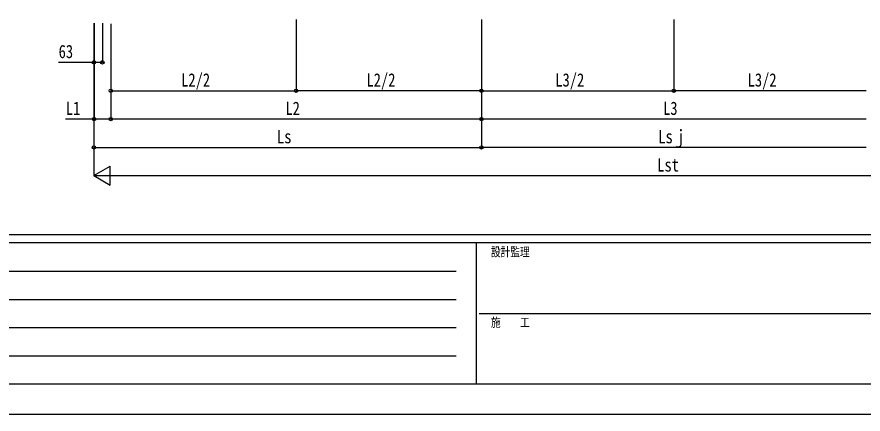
# Model space of a CAD drawing. Units: millimetres, scale not verified. Extents: x -12615 to 12615, y -8910 to 8910.
# Drawn here: x -7335 to -1034, y -8910 to -5950 of the extents above; entities that cross this region are included whole.
import ezdxf
from ezdxf.enums import TextEntityAlignment as Align

# ---------------------------------------------------------------- set-up
doc = ezdxf.new("R2010")
doc.units = ezdxf.units.MM
doc.header["$LTSCALE"] = 40
doc.layers.add('0-6_YKK_D', color=6, linetype='Continuous')
doc.layers.add('0-7_YKK_ZWAK', color=7, linetype='Continuous')
doc.styles.add('ＭＳ ゴシック', font='')
doc.styles.get('ＭＳ ゴシック').set_extended_font_data('MS Gothic')

msp = doc.modelspace()

# ---------------------------------------------------------------- linework, layer by layer
at = {"layer": '0-6_YKK_D'}
for p, q in [((-5256.49, -5970.59), (-5256.49, -6501.38)), ((-5256.49, -5970.59), (-5256.49, -6501.38)), ((-3876.49, -5970.59), (-3876.49, -6923.87)), ((-3876.49, -5971.59), (-3876.49, -6712.63)), ((-2444.49, -5970.59), (-2444.49, -6501.38)), ((-2444.49, -5970.59), (-2444.49, -6501.38)), ((-6761.99, -5998.02), (-6761.99, -7134.33)), ((-6760.49, -5997.02), (-6760.49, -6712.63)), ((-6698.99, -5998.08), (-6698.99, -6290.14)), ((-6636.49, -6002.11), (-6636.49, -6712.63)), ((-6636.49, -6002.11), (-6636.49, -6501.38)), ((-6636.49, -6004.79), (-6636.49, -6712.63)), ((-3876.49, -6002.11), (-3876.49, -6501.38)), ((-3876.49, -6002.11), (-3876.49, -6712.63)), ((-3876.49, -6002.11), (-3876.49, -6501.38)), ((-6761.99, -6291.98), (-6761.99, -6288.14)), ((-6636.49, -6500.38), (-5256.49, -6500.38)), ((-3876.49, -6500.38), (-5256.49, -6500.38)), ((-3876.49, -6500.38), (-2444.49, -6500.38)), ((-1012.49, -6500.38), (-2444.49, -6500.38)), ((-6761.99, -6584.9), (-6761.99, -6923.87)), ((-3876.49, -6585.9), (-3876.49, -6923.87)), ((-3876.49, -6711.63), (-6636.49, -6711.63)), ((-1012.49, -6711.63), (-3876.49, -6711.63)), ((-6761.99, -6922.87), (-3876.49, -6922.87)), ((-1012.49, -6922.87), (-3876.49, -6922.87)), ((-6761.99, -7133.33), (-6640.21, -7063.02)), ((-6640.21, -7203.64), (-6640.21, -7063.02)), ((-6761.99, -7133.33), (-6640.21, -7203.64)), ((-6761.99, -7133.33), (-6518.42, -7133.33)), ((-6621.37, -7133.33), (1732.38, -7133.33))]:
    msp.add_line(p, q, dxfattribs=at)
for points in [[(-6698.99, -6289.14), (-6761.99, -6289.14), (-7026.39, -6289.14)], [(-6636.49, -6711.63), (-6760.49, -6711.63), (-6972.49, -6711.63)]]:
    msp.add_lwpolyline(points, dxfattribs=at)
for centre in [(-6761.99, -6289.14), (-6698.99, -6289.14), (-6636.49, -6500.38), (-5256.49, -6500.38), (-5256.49, -6500.38), (-3876.49, -6500.38), (-3876.49, -6500.38), (-2444.49, -6500.38), (-2444.49, -6500.38), (-6760.49, -6711.63), (-6636.49, -6711.63), (-6636.49, -6711.63), (-3876.49, -6711.63), (-3876.49, -6711.63), (-6761.99, -6922.87), (-3876.49, -6922.87), (-3876.49, -6922.87)]:
    msp.add_circle(centre, 12.75, dxfattribs=at)
at = {"layer": '0-7_YKK_ZWAK'}
for p, q in [((11685.06, -7575), (-11714.94, -7575)), ((-3914.94, -7635), (-11714.94, -7635)), ((-3914.94, -7635), (-3914.94, -8685)), ((-14.94, -7635), (-3914.94, -7635)), ((-11587.44, -7845), (-4064.94, -7845)), ((-11587.44, -8055), (-4064.94, -8055)), ((-3892.44, -8160), (-14.94, -8160)), ((-11587.44, -8265), (-4064.94, -8265)), ((-11587.44, -8475), (-4064.94, -8475)), ((-11714.94, -8685), (-3914.94, -8685)), ((-3914.94, -8685), (-14.94, -8685))]:
    msp.add_line(p, q, dxfattribs=at)
msp.add_lwpolyline([(-12615, -8910), (12615, -8910), (12615, 8910), (-12615, 8910)], close=True, dxfattribs=at)

# ---------------------------------------------------------------- texts
at = {"layer": '0-6_YKK_D', "style": 'ＭＳ ゴシック', "width": 0.8}
for s, p in [('63', (-7024.39, -6287.14)), ('L2/2', (-6112.09, -6499.08)), ('L2/2', (-4732.09, -6499.08)), ('L3/2', (-3326.09, -6499.08)), ('L3/2', (-1894.09, -6499.08)), ('L1', (-6971.19, -6710.33)), ('L2', (-5335.69, -6710.33)), ('L3', (-2523.69, -6710.33)), ('Ls', (-5398.44, -6921.57)), ('Lsｊ', (-2559.18, -6921.57)), ('Lst', (-2566.89, -7132.33))]:
    msp.add_text(s, height=98.97, dxfattribs=at).set_placement(p, align=Align.BOTTOM_LEFT)
at = {"layer": '0-7_YKK_ZWAK', "style": 'ＭＳ ゴシック', "width": 0.8}
for s, p in [('設計監理', (-3804.94, -7755)), ('施\u3000\u3000工', (-3804.94, -8280))]:
    msp.add_text(s, height=65.98, dxfattribs=at).set_placement(p, align=Align.BOTTOM_LEFT)

doc.saveas('drawing.dxf')
